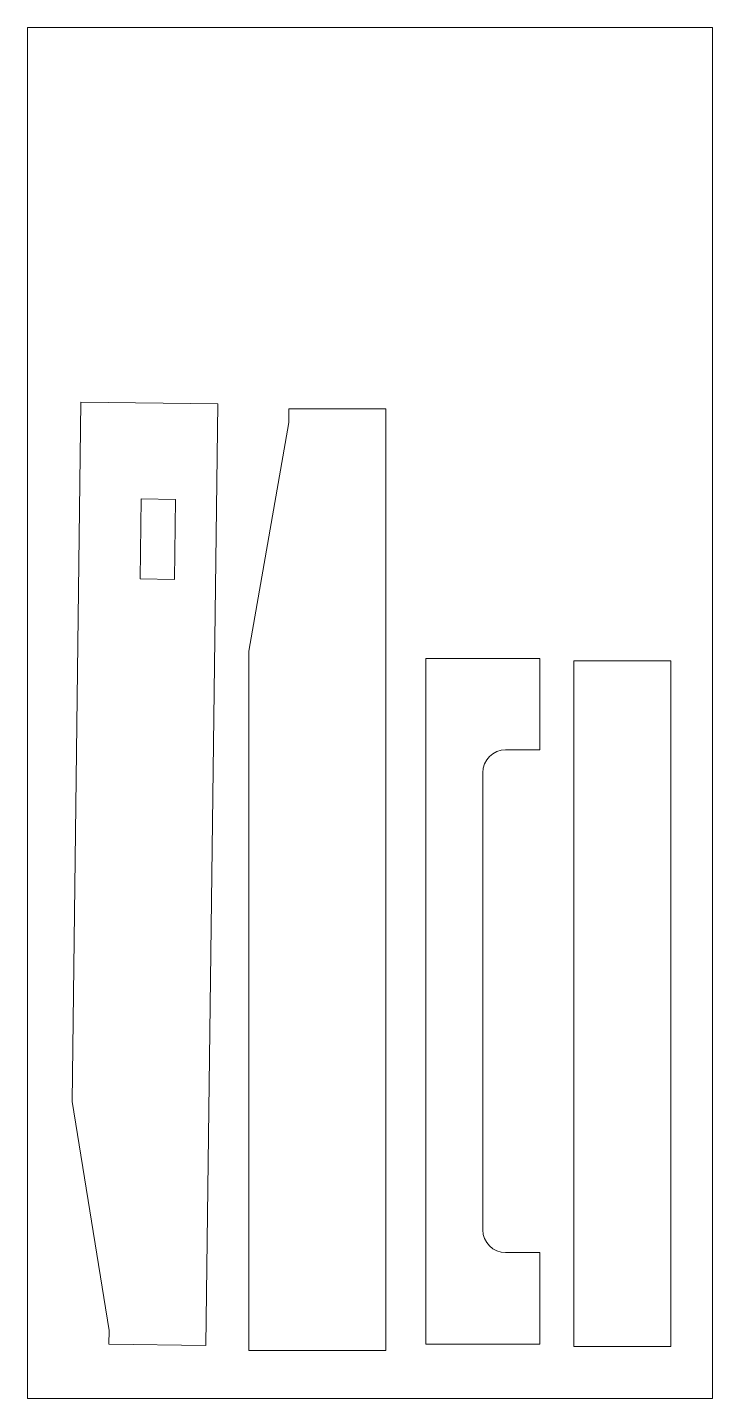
# Model space of a CAD drawing. Header units: millimetres. Extents: x 0 to 300, y -2 to 598.
import ezdxf

# ---------------------------------------------------------------- set-up
doc = ezdxf.new("R2010")
doc.units = ezdxf.units.MM

msp = doc.modelspace()

# ---------------------------------------------------------------- linework, layer by layer
at = {"color": 7, "linetype": 'Continuous', "lineweight": 15}
for p, q in [((0, 598.44), (0, -1.56)), ((300, 598.44), (0, 598.44)), ((300, -1.56), (300, 598.44)), ((19.53, 128.47), (23.4, 434.45)), ((23.4, 434.45), (83.4, 433.69)), ((83.4, 433.69), (78.18, 21.72)), ((156.91, 431.49), (114.41, 431.49)), ((114.41, 431.49), (114.41, 425.49)), ((156.91, 19.49), (156.91, 431.49)), ((114.41, 425.49), (96.91, 325.49)), ((49.43, 357.11), (49.87, 392.11)), ((49.87, 392.11), (64.87, 391.92)), ((64.87, 391.92), (64.43, 356.92)), ((64.43, 356.92), (49.43, 357.11)), ((96.91, 325.49), (96.91, 19.49)), ((174.39, 322.32), (174.39, 22.32)), ((224.39, 322.32), (174.39, 322.32)), ((224.39, 282.32), (224.39, 322.32)), ((239.2, 21.22), (239.2, 321.22)), ((239.2, 321.22), (281.7, 321.22)), ((281.7, 321.22), (281.7, 21.22)), ((224.39, 282.32), (209.39, 282.32)), ((199.39, 272.32), (199.39, 72.32)), ((35.76, 28.26), (19.53, 128.47)), ((209.39, 62.32), (224.39, 62.32)), ((224.39, 22.32), (224.39, 62.32)), ((35.68, 22.26), (35.76, 28.26)), ((78.18, 21.72), (35.68, 22.26)), ((96.91, 19.49), (156.91, 19.49)), ((174.39, 22.32), (224.39, 22.32)), ((281.7, 21.22), (239.2, 21.22)), ((0, -1.56), (300, -1.56))]:
    msp.add_line(p, q, dxfattribs=at)
for centre, start, end in [((209.39, 272.32), 90, 180), ((209.39, 72.32), 180, 270)]:
    msp.add_arc(centre, 10, start, end, dxfattribs=at)

doc.saveas('drawing.dxf')
